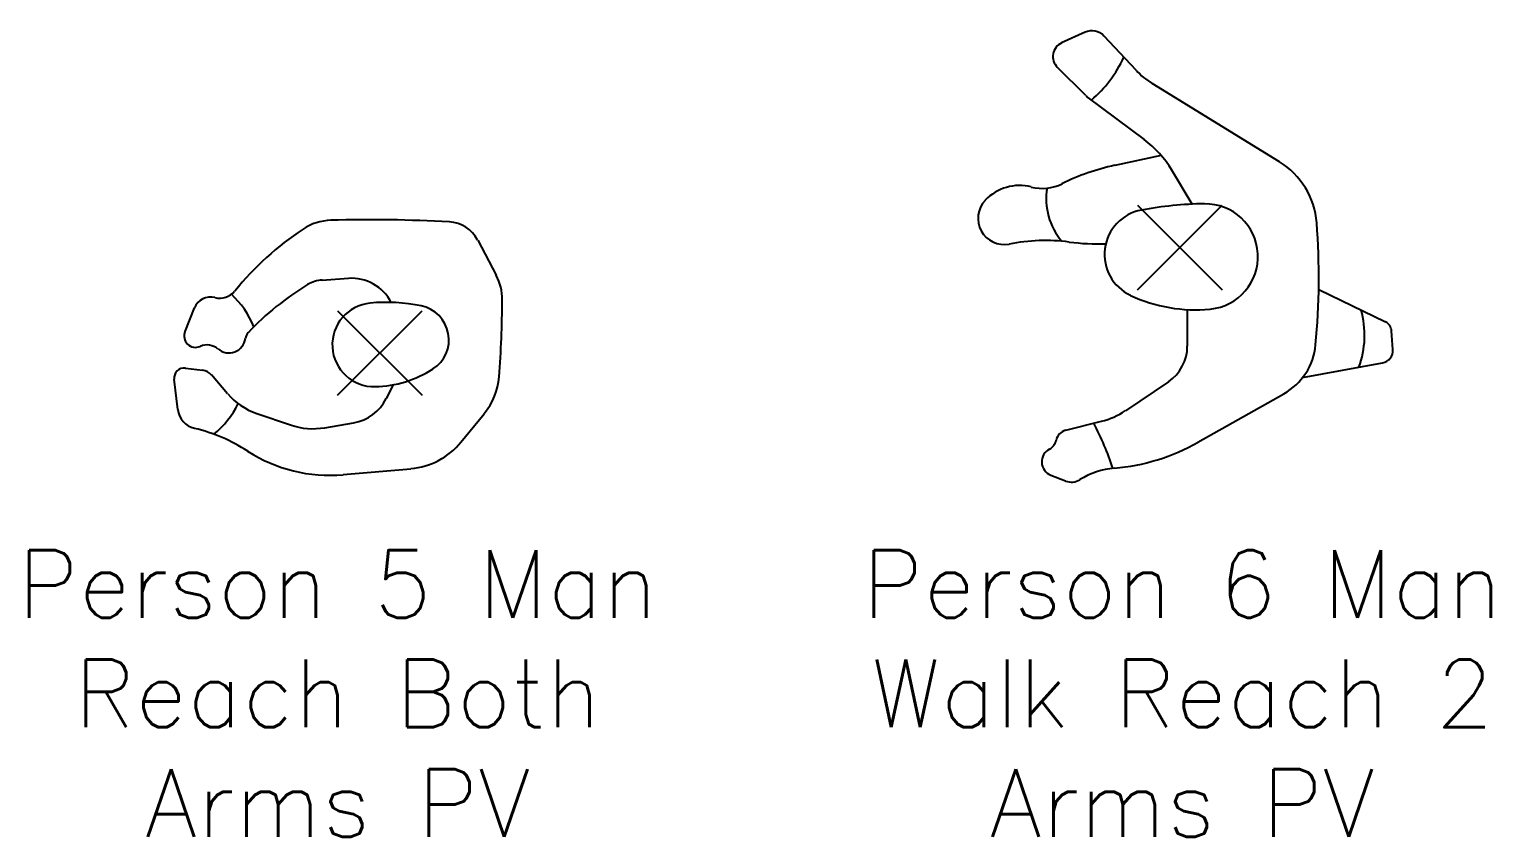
# Model space of a CAD drawing. Header units: inches. Extents: x -30 to 556, y -401 to 74.
# Drawn here: x -27.6 to 103, y -400.1 to -328 of the extents above; entities that cross this region are included whole.
import ezdxf
from ezdxf.enums import TextEntityAlignment as Align

# ---------------------------------------------------------------- set-up
doc = ezdxf.new("R2010")
doc.units = ezdxf.units.IN
doc.header["$MEASUREMENT"] = 0
doc.layers.add('Block origin', color=7, linetype='Continuous')
doc.layers.add('Text', color=6, linetype='Continuous')
doc.styles.add('ATTR', font='romans.shx', dxfattribs={"width": 0.8, "height": 1.735066})
doc.styles.add('blk_label', font='romans.shx')

# ---------------------------------------------------------------- blocks, each defined once
blk = doc.blocks.new('Person 5 Man Reach Both Arms PV')
for p, q in [((8.74, 10.08), (10.4, 6.94)), ((-5.15, 6.51), (-2.81, 6.67)), ((-17.41, 1.91), (-16.57, 4.02)), ((-18.05, -5.06), (-18.37, -2.35)), ((-17.38, -1.36), (-15.85, -1.55)), ((-13.6, -3.65), (-15.05, -1.97)), ((1.18, -2.84), (0.57, -4.08)), ((-11, -5.4), (-7.98, -6.43)), ((-4.92, -6.68), (-2.34, -6.25)), ((7.24, -7.97), (9.33, -5.43)), ((-3.29, -10.87), (2.76, -10.34))]:
    blk.add_line(p, q)
for centre, radius, start, end in [((-4.25, 7.12), 4.73, 91.5763, 123.5226), ((-0.83, -117.04), 128.94, 86.8704, 91.5763), ((8.28, -11.79), 27.41, 123.5226, 140.8356), ((6.04, 8.66), 3.05, 27.7707, 86.8704), ((-2.54, 2.66), 4.01, 27.4042, 93.8691), ((6.28, 4.78), 4.65, 359.664, 27.7707), ((-14.31, 6.61), 1.72, 255.3587, 320.8356), ((-18.96, -0.85), 8.34, 22.4526, 46.9387), ((6.68, -15.62), 25.38, 121.1555, 136.6254), ((-4.96, 3.64), 2.88, 93.8691, 121.1555), ((-15.13, 3.45), 1.55, 75.3587, 158.3171), ((-0.51, 0.73), 3.74, 95.389, 271.4402), ((0.59, -10.9), 15.42, 78.3402, 95.389), ((3.08, 1.18), 3.09, 302.687, 78.3402), ((-86.91, 5.32), 97.85, 355.6348, 359.664), ((-16.46, 1.53), 1.03, 158.3171, 293.6317), ((-11.08, 1.17), 0.939, 136.6254, 172.4554), ((-15.44, -0.79), 1.5, 49.4097, 113.6317), ((-13.49, 1.49), 1.49, 229.4097, 352.4554), ((-17.49, -2.24), 0.893, 82.9498, 186.8358), ((-16, -2.79), 1.25, 40.8925, 82.9498), ((-0.66, 7.02), 10.03, 271.4402, 302.687), ((4.75, -1.67), 5.92, 320.6748, 355.6348), ((-9.06, 0.27), 6, 220.8926, 251.1534), ((-16.1, -4.82), 1.97, 186.8358, 256.3587), ((-19.63, -1.2), 7.72, 308.2748, 334.4691), ((-3.01, -2.32), 3.98, 279.5552, 333.7755), ((-5.96, -0.51), 6.26, 251.1534, 279.5552), ((-20.22, -21.83), 15.53, 57.213, 76.3587), ((-4.48, 2.61), 13.54, 237.213, 275.077), ((2.19, -3.82), 6.54, 275.077, 320.6748)]:
    blk.add_arc(centre, radius, start, end)
at = {"style": 'ATTR', "width": 0.8, "flags": 9}
blk.add_attdef('ESTCODE', (0, 0), '', height=0.00586, dxfattribs=at)
blk = doc.blocks.new('Person 6 Man Walk Reach 2 Arms PV')
for p, q in [((-8.46, 19.24), (-10.55, 18.3)), ((-3.9, 15.84), (-6.76, 18.9)), ((-8.4, 13.58), (-10.94, 16.12)), ((8.92, 7.65), (-2.47, 14.67)), ((-8.17, 13.39), (-3.18, 9.66)), ((-1.67, 8.24), (-5.8, 7.35)), ((1.11, 3.88), (-0.71, 6.92)), ((12.42, -3.75), (18.39, -6.62)), ((0.67, -5.53), (0.67, -8.8)), ((19.05, -9.11), (18.93, -7.43)), ((10.98, -11.61), (18.12, -10.3)), ((-1.01, -11.98), (-4.85, -14.57)), ((1.63, -17.39), (9.31, -13.05)), ((-10.19, -16.32), (-6.99, -15.52)), ((-11.51, -20.33), (-10.2, -20.85))]:
    blk.add_line(p, q)
for centre, radius, start, end in [((-9.99, 17.07), 1.34, 114.3289, 225.0749), ((-7.85, 17.89), 1.48, 43.0474, 114.3289), ((-15.11, 21.7), 11.16, 310.2798, 335.1266), ((1.17, 20.58), 6.94, 223.0474, 238.3462), ((-6.92, 15.06), 2.09, 225.0749, 233.1985), ((-8.9, 2.01), 9.55, 30.9404, 53.1985), ((-1.37, -12.98), 20.81, 102.2874, 116.0863), ((5.22, 1.66), 7.04, 4.4433, 58.3462), ((-14.3, 1.29), 4.26, 75.8737, 136.3267), ((-12.28, 9.31), 4.02, 255.8737, 296.0863), ((-6.15, 4.34), 5.78, 170.2261, 220.722), ((-15.69, 2.61), 2.33, 136.3267, 280.8408), ((-2.69, -0.61), 4.03, 100.4198, 245.01), ((2.76, -30.23), 34.15, 90.9409, 100.4198), ((2.28, -0.8), 4.71, 275.35, 90.9409), ((-50.5, -2.67), 62.93, 354.5146, 4.4433), ((-12, -16.67), 17.3, 82.9392, 100.8408), ((-7.14, 22.6), 22.27, 262.9392, 271.3753), ((1.43, 8.22), 13.78, 245.01, 275.35), ((8.2, -7.83), 8.32, 339.9603, 15.7148), ((17.96, -7.5), 0.971, 3.8196, 64.2963), ((-3.15, -8.81), 3.83, 303.9579, 0.1191), ((6.53, -8.15), 5.64, 299.4997, 354.5146), ((17.92, -9.19), 1.13, 280.3824, 3.8196), ((-8.63, -8.96), 6.76, 284.0369, 303.9579), ((-9.91, -17.44), 1.15, 104.0369, 168.997), ((-30.43, -27.75), 25.75, 18.1857, 27.9294), ((-11.05, -19.14), 1.28, 117.0446, 248.5681), ((-12.14, -17), 1.12, 297.0446, 348.997), ((-7.38, -1.46), 18.31, 274.8174, 299.4997), ((-9.68, -19.53), 1.42, 248.5681, 302.0278), ((-5.26, -26.59), 6.91, 94.8174, 122.0278)]:
    blk.add_arc(centre, radius, start, end)
at = {"style": 'ATTR', "width": 0.8, "flags": 9}
blk.add_attdef('ESTCODE', (0, 0), '', height=0.0101, dxfattribs=at)

msp = doc.modelspace()

# ---------------------------------------------------------------- linework, layer by layer
at = {"layer": 'Block origin', "color": 1}
for p, q in [((71.47, -351.24), (79.02, -343.69)), ((71.47, -343.69), (79.02, -351.24)), ((0, -360.65), (7.55, -353.11)), ((0, -353.11), (7.55, -360.65))]:
    msp.add_line(p, q, dxfattribs=at)

# ---------------------------------------------------------------- block references
for name, p in [('Person 6 Man Walk Reach 2 Arms PV', (75.24, -347.47)), ('Person 5 Man Reach Both Arms PV', (3.77, -356.88))]:
    msp.add_blockref(name, p)

# ---------------------------------------------------------------- texts
at = {"layer": 'Text', "style": 'blk_label'}
for s, height, p in [('Person 5 Man', 6.0379, (0, -377.52)), ('Person 6 Man', 6.0379, (75.47, -377.52)), ('Reach Both', 6.038, (0, -387.3)), ('Walk Reach 2', 6.0379, (75.47, -387.3)), ('Arms PV', 6.038, (0, -397.09)), ('Arms PV', 6.038, (75.47, -397.09))]:
    msp.add_text(s, height=height, dxfattribs=at).set_placement(p, align=Align.MIDDLE)

doc.saveas('drawing.dxf')
